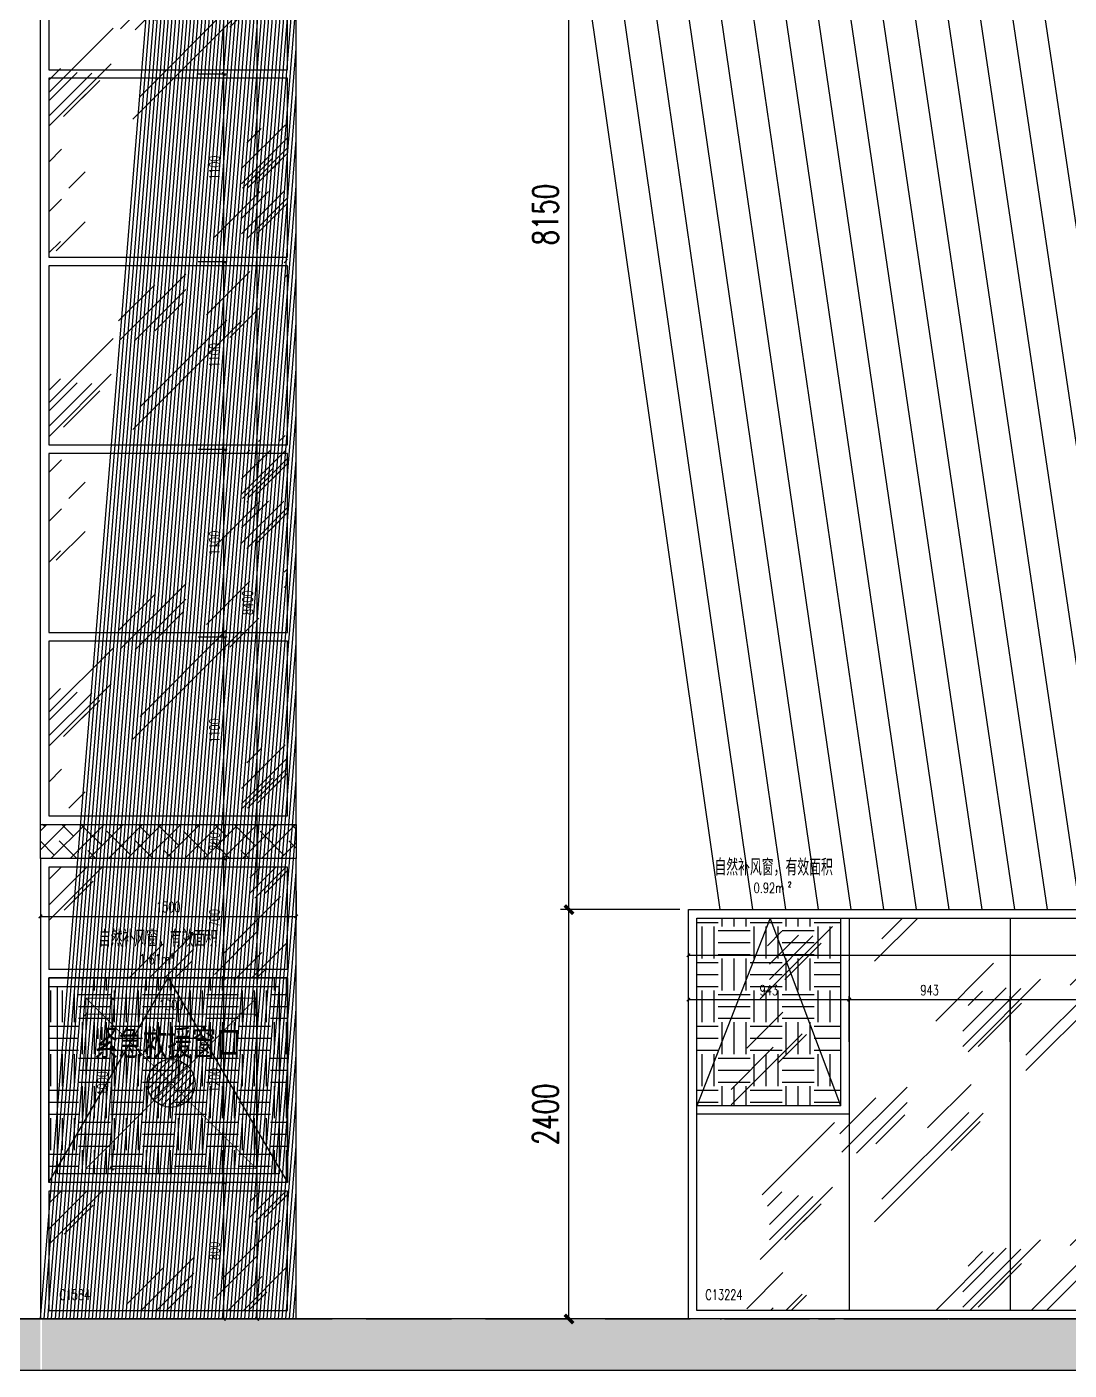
# Model space of a CAD drawing. Extents: x -4210259 to 293730, y -7499 to 868879.
# Drawn here: x -105678 to -99567, y 516937 to 524813 of the extents above; entities that cross this region are included whole.
import ezdxf

# ---------------------------------------------------------------- set-up
doc = ezdxf.new("R2010")
doc.units = 0
doc.header["$LTSCALE"] = 1000
doc.header["$MEASUREMENT"] = 0
for name, pattern in [('__DASH', [0.35, 0.25, -0.1]), ('DASH', [0.35, 0.25, -0.1]), ('DOTE', [2.4200000000000004, 2, -0.2, 0.02, -0.2])]:
    doc.linetypes.add(name, pattern=pattern)
doc.layers.get('Defpoints').update_dxf_attribs({"color": 210})
for name, color, linetype in [('A-AXIS-DOTE', 14, 'DOTE'), ('A-AXIS-DP', 126, 'Continuous'), ('A-HATCH-2', 251, 'Continuous'), ('A-LIN-V', 9, 'Continuous'), ('A-WINDOW', 140, 'Continuous'), ('A-彩色打印层', 22, 'Continuous'), ('A-门窗表显示尺寸', 160, 'Continuous'), ('AS-WALL', 40, 'Continuous'), ('AXIS', 3, 'Continuous'), ('PUB_DIM', 3, 'Continuous'), ('SPACE', 7, 'Continuous'), ('SPACE_HATCH', 8, 'Continuous')]:
    doc.layers.add(name, color=color, linetype=linetype)
doc.layers.add('A-WALL-HATCH', color=8, linetype='Continuous', lineweight=13)
doc.styles.add('_TCH_DIM_T3', font='SIMPLEX', dxfattribs={"width": 0.7058823529411765, "bigfont": 'GBCBIG'})
doc.styles.add('_TCH_SPACE', font='SIMPLEX', dxfattribs={"height": 5, "bigfont": 'GBCBIG'})
doc.styles.add('A-DIM_T3', font='SIMPLEX', dxfattribs={"width": 0.7058823529411765, "bigfont": 'GBCBIG'})
doc.styles.add('A-STANDARD', font='SIMPLEX', dxfattribs={"bigfont": 'GBCBIG'})
doc.styles.add('STYLE1', font='')
doc.styles.get('STYLE1').set_extended_font_data('SimSun')
doc.dimstyles.new('_TCH_ARCH&&20', dxfattribs={"dimtxt": 59.5, "dimasz": 20, "dimexe": 20, "dimexo": 20, "dimgap": 25.25, "dimtad": 1, "dimdec": 0, "dimzin": 0, "dimdsep": 46, "dimtxsty": '_TCH_DIM_T3', "dimblk": 'ARCHTICK', "dimcen": 0.09, "dimclrt": 7, "dimazin": 2, "dimtfac": 1, "dimtdec": 0, "dimtix": 1, "dimtmove": 2, "dimatfit": 3, "dimfxl": 0, "dimtolj": 1, "dimtzin": 0, "dimarcsym": 0})
doc.dimstyles.new('_TCH_ARCH&&50', dxfattribs={"dimtxt": 148.75, "dimasz": 50, "dimexe": 50, "dimexo": 50, "dimgap": 63.12500000000001, "dimtad": 1, "dimdec": 0, "dimzin": 0, "dimdsep": 46, "dimtxsty": '_TCH_DIM_T3', "dimblk": 'ARCHTICK', "dimcen": 0.09, "dimclrt": 7, "dimazin": 2, "dimtfac": 1, "dimtdec": 0, "dimtix": 1, "dimtmove": 2, "dimatfit": 3, "dimfxl": 0, "dimtolj": 1, "dimtzin": 0, "dimarcsym": 0})
doc.dimstyles.new('A-DIM&&20', dxfattribs={"dimtxt": 59.5, "dimasz": 20, "dimexe": 20, "dimexo": 20, "dimgap": 25.25, "dimtad": 1, "dimdec": 0, "dimzin": 0, "dimdsep": 46, "dimtxsty": 'A-DIM_T3', "dimblk": 'ARCHTICK', "dimcen": 0.09, "dimclrt": 7, "dimazin": 2, "dimtfac": 1, "dimtdec": 0, "dimtix": 1, "dimtmove": 2, "dimatfit": 3, "dimfxl": 0, "dimtolj": 1, "dimtzin": 0, "dimarcsym": 0})
pattern_1 = [(0, (0, 0), (187.5, 187.5), [187.5, -187.5]), (0, (0, 70.3125), (187.5, 187.5), [187.5, -187.5]), (0, (0, 140.625), (187.5, 187.5), [187.5, -187.5]), (90, (23.4375, 164.0625), (-187.5, 187.5), [187.5, -187.5]), (90, (93.75, 164.0625), (-187.5, 187.5), [187.5, -187.5]), (90, (164.0625, 164.0625), (-187.5, 187.5), [187.5, -187.5])]

# ---------------------------------------------------------------- blocks, each defined once
blk = doc.blocks.new('_ArchTick')
at = {"color": 0, "linetype": 'ByBlock', "const_width": 0.4}
blk.add_lwpolyline([(-0.5, -0.5), (0.5, 0.5)], dxfattribs=at)
blk = doc.blocks.new('*D1228')
at = {"layer": 'A-门窗表显示尺寸', "color": 0, "lineweight": -2}
for p, q in [((-1802664.319735164, 520137.4520265377), (-1802494.319735164, 520137.4520265377)), ((-1802514.319735164, 519937.4520265377), (-1802514.319735164, 520137.4520265377)), ((-1802664.319735164, 519937.4520265377), (-1802494.319735164, 519937.4520265377))]:
    blk.add_line(p, q, dxfattribs=at)
at = {"layer": 'Defpoints', "color": 0}
for p in [(-1802684.319735164, 520137.4520265377), (-1802514.319735164, 520137.4520265377), (-1802684.319735164, 519937.4520265377)]:
    blk.add_point(p, dxfattribs=at)
at = {"layer": 'A-门窗表显示尺寸', "color": 0, "lineweight": -2, "xscale": 20, "yscale": 20, "zscale": 20}
for p, rotation in [((-1802514.319735164, 520137.4520265377), 90), ((-1802514.319735164, 519937.4520265377), 270)]:
    blk.add_blockref('_ArchTick', p, dxfattribs=dict(at, rotation=rotation))
at = {"layer": 'A-门窗表显示尺寸', "color": 7, "insert": (-1802569.319735163, 520037.4520265381), "char_height": 59.5, "attachment_point": 5, "rotation": 90, "style": '_TCH_DIM_T3'}
blk.add_mtext('\\A1;200', dxfattribs=at)
blk = doc.blocks.new('*D1229')
at = {"layer": 'A-门窗表显示尺寸', "color": 0, "lineweight": -2}
for p, q in [((-1802664.319735164, 521237.4520265376), (-1802494.319735164, 521237.4520265376)), ((-1802514.319735164, 520137.4520265377), (-1802514.319735164, 521237.4520265376)), ((-1802664.319735164, 520137.4520265377), (-1802494.319735164, 520137.4520265377))]:
    blk.add_line(p, q, dxfattribs=at)
at = {"layer": 'Defpoints', "color": 0}
for p in [(-1802684.319735164, 521237.4520265376), (-1802514.319735164, 521237.4520265376), (-1802684.319735164, 520137.4520265377)]:
    blk.add_point(p, dxfattribs=at)
at = {"layer": 'A-门窗表显示尺寸', "color": 0, "lineweight": -2, "xscale": 20, "yscale": 20, "zscale": 20}
for p, rotation in [((-1802514.319735164, 521237.4520265376), 90), ((-1802514.319735164, 520137.4520265377), 270)]:
    blk.add_blockref('_ArchTick', p, dxfattribs=dict(at, rotation=rotation))
at = {"layer": 'A-门窗表显示尺寸', "color": 7, "insert": (-1802569.319735163, 520687.4520265381), "char_height": 59.5, "attachment_point": 5, "rotation": 90, "style": '_TCH_DIM_T3'}
blk.add_mtext('\\A1;1100', dxfattribs=at)
blk = doc.blocks.new('*D1230')
at = {"layer": 'A-门窗表显示尺寸', "color": 0, "lineweight": -2}
for p, q in [((-1802664.319735164, 522337.4520265376), (-1802494.319735164, 522337.4520265376)), ((-1802514.319735164, 521237.4520265376), (-1802514.319735164, 522337.4520265376)), ((-1802664.319735164, 521237.4520265376), (-1802494.319735164, 521237.4520265376))]:
    blk.add_line(p, q, dxfattribs=at)
at = {"layer": 'Defpoints', "color": 0}
for p in [(-1802684.319735164, 522337.4520265376), (-1802514.319735164, 522337.4520265376), (-1802684.319735164, 521237.4520265376)]:
    blk.add_point(p, dxfattribs=at)
at = {"layer": 'A-门窗表显示尺寸', "color": 0, "lineweight": -2, "xscale": 20, "yscale": 20, "zscale": 20}
for p, rotation in [((-1802514.319735164, 522337.4520265376), 90), ((-1802514.319735164, 521237.4520265376), 270)]:
    blk.add_blockref('_ArchTick', p, dxfattribs=dict(at, rotation=rotation))
at = {"layer": 'A-门窗表显示尺寸', "color": 7, "insert": (-1802569.319735163, 521787.452026538), "char_height": 59.5, "attachment_point": 5, "rotation": 90, "style": '_TCH_DIM_T3'}
blk.add_mtext('\\A1;1100', dxfattribs=at)
blk = doc.blocks.new('*D1231')
at = {"layer": 'A-门窗表显示尺寸', "color": 0, "lineweight": -2}
for p, q in [((-1802664.319735164, 523437.4520265376), (-1802494.319735164, 523437.4520265376)), ((-1802514.319735164, 522337.4520265376), (-1802514.319735164, 523437.4520265376)), ((-1802664.319735164, 522337.4520265376), (-1802494.319735164, 522337.4520265376))]:
    blk.add_line(p, q, dxfattribs=at)
at = {"layer": 'Defpoints', "color": 0}
for p in [(-1802684.319735164, 523437.4520265376), (-1802514.319735164, 523437.4520265376), (-1802684.319735164, 522337.4520265376)]:
    blk.add_point(p, dxfattribs=at)
at = {"layer": 'A-门窗表显示尺寸', "color": 0, "lineweight": -2, "xscale": 20, "yscale": 20, "zscale": 20}
for p, rotation in [((-1802514.319735164, 523437.4520265376), 90), ((-1802514.319735164, 522337.4520265376), 270)]:
    blk.add_blockref('_ArchTick', p, dxfattribs=dict(at, rotation=rotation))
at = {"layer": 'A-门窗表显示尺寸', "color": 7, "insert": (-1802569.319735163, 522887.452026538), "char_height": 59.5, "attachment_point": 5, "rotation": 90, "style": '_TCH_DIM_T3'}
blk.add_mtext('\\A1;1100', dxfattribs=at)
blk = doc.blocks.new('*D1232')
at = {"layer": 'A-门窗表显示尺寸', "color": 0, "lineweight": -2}
for p, q in [((-1802664.319735164, 524537.4520265376), (-1802494.319735164, 524537.4520265376)), ((-1802514.319735164, 523437.4520265376), (-1802514.319735164, 524537.4520265376)), ((-1802664.319735164, 523437.4520265376), (-1802494.319735164, 523437.4520265376))]:
    blk.add_line(p, q, dxfattribs=at)
at = {"layer": 'Defpoints', "color": 0}
for p in [(-1802684.319735164, 524537.4520265376), (-1802514.319735164, 524537.4520265376), (-1802684.319735164, 523437.4520265376)]:
    blk.add_point(p, dxfattribs=at)
at = {"layer": 'A-门窗表显示尺寸', "color": 0, "lineweight": -2, "xscale": 20, "yscale": 20, "zscale": 20}
for p, rotation in [((-1802514.319735164, 524537.4520265376), 90), ((-1802514.319735164, 523437.4520265376), 270)]:
    blk.add_blockref('_ArchTick', p, dxfattribs=dict(at, rotation=rotation))
at = {"layer": 'A-门窗表显示尺寸', "color": 7, "insert": (-1802569.319735163, 523987.452026538), "char_height": 59.5, "attachment_point": 5, "rotation": 90, "style": '_TCH_DIM_T3'}
blk.add_mtext('\\A1;1100', dxfattribs=at)
blk = doc.blocks.new('*D1233')
at = {"layer": 'A-门窗表显示尺寸', "color": 0, "lineweight": -2}
for p, q in [((-1802664.319735164, 525637.4520265376), (-1802494.319735164, 525637.4520265376)), ((-1802514.319735164, 524537.4520265376), (-1802514.319735164, 525637.4520265376)), ((-1802664.319735164, 524537.4520265376), (-1802494.319735164, 524537.4520265376))]:
    blk.add_line(p, q, dxfattribs=at)
at = {"layer": 'Defpoints', "color": 0}
for p in [(-1802684.319735164, 525637.4520265376), (-1802514.319735164, 525637.4520265376), (-1802684.319735164, 524537.4520265376)]:
    blk.add_point(p, dxfattribs=at)
at = {"layer": 'A-门窗表显示尺寸', "color": 0, "lineweight": -2, "xscale": 20, "yscale": 20, "zscale": 20}
for p, rotation in [((-1802514.319735164, 525637.4520265376), 90), ((-1802514.319735164, 524537.4520265376), 270)]:
    blk.add_blockref('_ArchTick', p, dxfattribs=dict(at, rotation=rotation))
at = {"layer": 'A-门窗表显示尺寸', "color": 7, "insert": (-1802569.319735163, 525087.452026538), "char_height": 59.5, "attachment_point": 5, "rotation": 90, "style": '_TCH_DIM_T3'}
blk.add_mtext('\\A1;1100', dxfattribs=at)
blk = doc.blocks.new('*D1234')
at = {"layer": 'A-门窗表显示尺寸', "color": 0, "lineweight": -2}
for p, q in [((-1802644.319735164, 525637.4520265376), (-1802300.000000076, 525637.4520265376)), ((-1802320.000000076, 517237.4520265394), (-1802320.000000076, 525637.4520265376)), ((-1802644.319735164, 517237.4520265394), (-1802300.000000076, 517237.4520265394))]:
    blk.add_line(p, q, dxfattribs=at)
at = {"layer": 'Defpoints', "color": 0}
for p in [(-1802664.319735164, 525637.4520265376), (-1802320.000000076, 525637.4520265376), (-1802664.319735164, 517237.4520265394)]:
    blk.add_point(p, dxfattribs=at)
at = {"layer": 'A-门窗表显示尺寸', "color": 0, "lineweight": -2, "xscale": 20, "yscale": 20, "zscale": 20}
for p, rotation in [((-1802320.000000076, 525637.4520265376), 90), ((-1802320.000000076, 517237.4520265394), 270)]:
    blk.add_blockref('_ArchTick', p, dxfattribs=dict(at, rotation=rotation))
at = {"layer": 'A-门窗表显示尺寸', "color": 7, "insert": (-1802375.000000076, 521437.4520265389), "char_height": 59.5, "attachment_point": 5, "rotation": 90, "style": '_TCH_DIM_T3'}
blk.add_mtext('\\A1;8400', dxfattribs=at)
blk = doc.blocks.new('*D1451')
at = {"layer": 'Defpoints', "color": 0}
for p in [(-1653990, 542178.2995793271), (-1652990, 542178.2995793271), (-1652990, 542105)]:
    blk.add_point(p, dxfattribs=at)
at = {"layer": 'PUB_DIM', "color": 0, "lineweight": -2}
for p, q in [((-1653990, 542158.2995793271), (-1653990, 542085)), ((-1653990, 542105), (-1652990, 542105)), ((-1652990, 542158.2995793271), (-1652990, 542085))]:
    blk.add_line(p, q, dxfattribs=at)
at = {"layer": 'PUB_DIM', "color": 0, "lineweight": -2, "xscale": 20, "yscale": 20, "zscale": 20, "rotation": 180}
blk.add_blockref('_ArchTick', (-1653990, 542105), dxfattribs=at)
at = {"layer": 'PUB_DIM', "color": 0, "lineweight": -2, "xscale": 20, "yscale": 20, "zscale": 20}
blk.add_blockref('_ArchTick', (-1652990, 542105), dxfattribs=at)
at = {"layer": 'PUB_DIM', "color": 7, "insert": (-1653490, 542160), "char_height": 59.5, "attachment_point": 5, "style": '_TCH_DIM_T3'}
blk.add_mtext('\\A1;1000', dxfattribs=at)
blk = doc.blocks.new('*D1452')
at = {"layer": 'Defpoints', "color": 0}
for p in [(-1653888.7840406, 542199.6257803998), (-1653837.373280651, 542199.6257803998), (-1653888.7840406, 541199.6257804)]:
    blk.add_point(p, dxfattribs=at)
at = {"layer": 'PUB_DIM', "color": 0, "lineweight": -2}
for p, q in [((-1653868.7840406, 542199.6257803998), (-1653817.373280651, 542199.6257803998)), ((-1653837.373280651, 541199.6257804), (-1653837.373280651, 542199.6257803998)), ((-1653868.7840406, 541199.6257804), (-1653817.373280651, 541199.6257804))]:
    blk.add_line(p, q, dxfattribs=at)
at = {"layer": 'PUB_DIM', "color": 0, "lineweight": -2, "xscale": 20, "yscale": 20, "zscale": 20}
for p, rotation in [((-1653837.373280651, 542199.6257803998), 90), ((-1653837.373280651, 541199.6257804), 270)]:
    blk.add_blockref('_ArchTick', p, dxfattribs=dict(at, rotation=rotation))
at = {"layer": 'PUB_DIM', "color": 7, "insert": (-1653892.37328065, 541699.6257804002), "char_height": 59.5, "attachment_point": 5, "rotation": 90, "style": '_TCH_DIM_T3'}
blk.add_mtext('\\A1;1000', dxfattribs=at)
blk = doc.blocks.new('*D1310')
at = {"layer": 'A-门窗表显示尺寸', "color": 0, "lineweight": -2}
for p, q in [((-1821550.399671284, 519937.4520265376), (-1821394.319734998, 519937.4520265376)), ((-1821414.319734998, 519237.4520265125), (-1821414.319734998, 519937.4520265376)), ((-1821550.399671284, 519237.4520265125), (-1821394.319734998, 519237.4520265125))]:
    blk.add_line(p, q, dxfattribs=at)
at = {"layer": 'Defpoints', "color": 0}
for p in [(-1821570.399671284, 519937.4520265376), (-1821414.319734998, 519937.4520265376), (-1821570.399671284, 519237.4520265125)]:
    blk.add_point(p, dxfattribs=at)
at = {"layer": 'A-门窗表显示尺寸', "color": 0, "lineweight": -2, "xscale": 20, "yscale": 20, "zscale": 20}
for p, rotation in [((-1821414.319734998, 519937.4520265376), 90), ((-1821414.319734998, 519237.4520265125), 270)]:
    blk.add_blockref('_ArchTick', p, dxfattribs=dict(at, rotation=rotation))
at = {"layer": 'A-门窗表显示尺寸', "color": 7, "insert": (-1821469.319734997, 519587.4520265255), "char_height": 59.5, "attachment_point": 5, "rotation": 90, "style": 'A-DIM_T3'}
blk.add_mtext('\\A1;700', dxfattribs=at)
blk = doc.blocks.new('*D1311')
at = {"layer": 'A-门窗表显示尺寸', "color": 0, "lineweight": -2}
for p, q in [((-1821550.399671284, 519237.4520265125), (-1821394.319734998, 519237.4520265125)), ((-1821414.319734998, 518037.4520265125), (-1821414.319734998, 519237.4520265125)), ((-1821550.399671284, 518037.4520265125), (-1821394.319734998, 518037.4520265125))]:
    blk.add_line(p, q, dxfattribs=at)
at = {"layer": 'Defpoints', "color": 0}
for p in [(-1821570.399671284, 519237.4520265125), (-1821414.319734998, 519237.4520265125), (-1821570.399671284, 518037.4520265125)]:
    blk.add_point(p, dxfattribs=at)
at = {"layer": 'A-门窗表显示尺寸', "color": 0, "lineweight": -2, "xscale": 20, "yscale": 20, "zscale": 20}
for p, rotation in [((-1821414.319734998, 519237.4520265125), 90), ((-1821414.319734998, 518037.4520265125), 270)]:
    blk.add_blockref('_ArchTick', p, dxfattribs=dict(at, rotation=rotation))
at = {"layer": 'A-门窗表显示尺寸', "color": 7, "insert": (-1821469.319734997, 518637.4520265129), "char_height": 59.5, "attachment_point": 5, "rotation": 90, "style": 'A-DIM_T3'}
blk.add_mtext('\\A1;1200', dxfattribs=at)
blk = doc.blocks.new('*D1312')
at = {"layer": 'A-门窗表显示尺寸', "color": 0, "lineweight": -2}
for p, q in [((-1821550.399671284, 518037.4520265125), (-1821394.319734998, 518037.4520265125)), ((-1821414.319734998, 517237.4520265394), (-1821414.319734998, 518037.4520265125)), ((-1821550.399671284, 517237.4520265394), (-1821394.319734998, 517237.4520265394))]:
    blk.add_line(p, q, dxfattribs=at)
at = {"layer": 'Defpoints', "color": 0}
for p in [(-1821570.399671284, 518037.4520265125), (-1821414.319734998, 518037.4520265125), (-1821570.399671284, 517237.4520265394)]:
    blk.add_point(p, dxfattribs=at)
at = {"layer": 'A-门窗表显示尺寸', "color": 0, "lineweight": -2, "xscale": 20, "yscale": 20, "zscale": 20}
for p, rotation in [((-1821414.319734998, 518037.4520265125), 90), ((-1821414.319734998, 517237.4520265394), 270)]:
    blk.add_blockref('_ArchTick', p, dxfattribs=dict(at, rotation=rotation))
at = {"layer": 'A-门窗表显示尺寸', "color": 7, "insert": (-1821469.319734997, 517637.4520265263), "char_height": 59.5, "attachment_point": 5, "rotation": 90, "style": 'A-DIM_T3'}
blk.add_mtext('\\A1;800', dxfattribs=at)
blk = doc.blocks.new('*D1313')
at = {"layer": 'A-门窗表显示尺寸', "color": 0, "lineweight": -2}
for p, q in [((-1822490.399681424, 519747.4520265373), (-1822490.399681424, 519577.9616212295)), ((-1820990.399681253, 519747.4520265373), (-1820990.399681253, 519577.9616212295)), ((-1822490.399681424, 519597.9616212295), (-1820990.399681253, 519597.9616212295))]:
    blk.add_line(p, q, dxfattribs=at)
at = {"layer": 'Defpoints', "color": 0}
for p in [(-1822490.399681424, 519767.4520265373), (-1820990.399681253, 519767.4520265373), (-1820990.399681253, 519597.9616212295)]:
    blk.add_point(p, dxfattribs=at)
at = {"layer": 'A-门窗表显示尺寸', "color": 0, "lineweight": -2, "xscale": 20, "yscale": 20, "zscale": 20, "rotation": 180}
blk.add_blockref('_ArchTick', (-1822490.399681424, 519597.9616212295), dxfattribs=at)
at = {"layer": 'A-门窗表显示尺寸', "color": 0, "lineweight": -2, "xscale": 20, "yscale": 20, "zscale": 20}
blk.add_blockref('_ArchTick', (-1820990.399681253, 519597.9616212295), dxfattribs=at)
at = {"layer": 'A-门窗表显示尺寸', "color": 7, "insert": (-1821740.399681339, 519652.9616212295), "char_height": 59.5, "attachment_point": 5, "style": 'A-DIM_T3'}
blk.add_mtext('\\A1;1500', dxfattribs=at)
blk = doc.blocks.new('*D1253')
at = {"layer": 'A-门窗表显示尺寸', "color": 0, "lineweight": -2}
for p, q in [((88599.33238329354, 519122.5479735102), (88599.33238329354, 519390.0000000253)), ((88599.33238329354, 519370.0000000253), (101799.3323832985, 519370.0000000253)), ((101799.3323832985, 519122.5479735102), (101799.3323832985, 519390.0000000253))]:
    blk.add_line(p, q, dxfattribs=at)
at = {"layer": 'Defpoints', "color": 0}
for p in [(101799.3323832985, 519370.0000000253), (88599.33238329354, 519102.5479735102), (101799.3323832985, 519102.5479735102)]:
    blk.add_point(p, dxfattribs=at)
at = {"layer": 'A-门窗表显示尺寸', "color": 0, "lineweight": -2, "xscale": 20, "yscale": 20, "zscale": 20, "rotation": 180}
blk.add_blockref('_ArchTick', (88599.33238329354, 519370.0000000253), dxfattribs=at)
at = {"layer": 'A-门窗表显示尺寸', "color": 0, "lineweight": -2, "xscale": 20, "yscale": 20, "zscale": 20}
blk.add_blockref('_ArchTick', (101799.3323832985, 519370.0000000253), dxfattribs=at)
at = {"layer": 'A-门窗表显示尺寸', "color": 7, "insert": (95199.33238329605, 519425.0000000253), "char_height": 59.5, "attachment_point": 5, "style": 'A-DIM_T3'}
blk.add_mtext('\\A1;13200', dxfattribs=at)
blk = doc.blocks.new('*D1266')
at = {"layer": 'A-门窗表显示尺寸', "color": 0, "lineweight": -2}
for p, q in [((90485.04666900843, 518862.5479734597), (90485.04666900843, 519129.9999999747)), ((90485.04666900843, 519109.9999999747), (91427.90381186594, 519109.9999999747)), ((91427.90381186594, 518862.5479734597), (91427.90381186594, 519129.9999999747))]:
    blk.add_line(p, q, dxfattribs=at)
at = {"layer": 'Defpoints', "color": 0}
for p in [(91427.90381186594, 519109.9999999747), (90485.04666900843, 518842.5479734597), (91427.90381186594, 518842.5479734597)]:
    blk.add_point(p, dxfattribs=at)
at = {"layer": 'A-门窗表显示尺寸', "color": 0, "lineweight": -2, "xscale": 20, "yscale": 20, "zscale": 20, "rotation": 180}
blk.add_blockref('_ArchTick', (90485.04666900843, 519109.9999999747), dxfattribs=at)
at = {"layer": 'A-门窗表显示尺寸', "color": 0, "lineweight": -2, "xscale": 20, "yscale": 20, "zscale": 20}
blk.add_blockref('_ArchTick', (91427.90381186594, 519109.9999999747), dxfattribs=at)
at = {"layer": 'A-门窗表显示尺寸', "color": 7, "insert": (90956.47524043718, 519164.9999999747), "char_height": 59.5, "attachment_point": 5, "style": 'A-DIM_T3'}
blk.add_mtext('\\A1;943', dxfattribs=at)
blk = doc.blocks.new('*D1267')
at = {"layer": 'A-门窗表显示尺寸', "color": 0, "lineweight": -2}
for p, q in [((89542.18952615092, 518862.5479734597), (89542.18952615092, 519129.9999999747)), ((89542.18952615092, 519109.9999999747), (90485.04666900843, 519109.9999999747)), ((90485.04666900843, 518862.5479734597), (90485.04666900843, 519129.9999999747))]:
    blk.add_line(p, q, dxfattribs=at)
at = {"layer": 'Defpoints', "color": 0}
for p in [(90485.04666900843, 519109.9999999747), (89542.18952615092, 518842.5479734597), (90485.04666900843, 518842.5479734597)]:
    blk.add_point(p, dxfattribs=at)
at = {"layer": 'A-门窗表显示尺寸', "color": 0, "lineweight": -2, "xscale": 20, "yscale": 20, "zscale": 20, "rotation": 180}
blk.add_blockref('_ArchTick', (89542.18952615092, 519109.9999999747), dxfattribs=at)
at = {"layer": 'A-门窗表显示尺寸', "color": 0, "lineweight": -2, "xscale": 20, "yscale": 20, "zscale": 20}
blk.add_blockref('_ArchTick', (90485.04666900843, 519109.9999999747), dxfattribs=at)
at = {"layer": 'A-门窗表显示尺寸', "color": 7, "insert": (90013.61809757967, 519164.9999999747), "char_height": 59.5, "attachment_point": 5, "style": 'A-DIM_T3'}
blk.add_mtext('\\A1;943', dxfattribs=at)
blk = doc.blocks.new('*D1268')
at = {"layer": 'A-门窗表显示尺寸', "color": 0, "lineweight": -2}
for p, q in [((88599.33238329353, 518862.5479734597), (88599.33238329353, 519129.9999999747)), ((88599.33238329353, 519109.9999999747), (89542.18952615092, 519109.9999999747)), ((89542.18952615092, 518862.5479734597), (89542.18952615092, 519129.9999999747))]:
    blk.add_line(p, q, dxfattribs=at)
at = {"layer": 'Defpoints', "color": 0}
for p in [(89542.18952615092, 519109.9999999747), (88599.33238329353, 518842.5479734597), (89542.18952615092, 518842.5479734597)]:
    blk.add_point(p, dxfattribs=at)
at = {"layer": 'A-门窗表显示尺寸', "color": 0, "lineweight": -2, "xscale": 20, "yscale": 20, "zscale": 20, "rotation": 180}
blk.add_blockref('_ArchTick', (88599.33238329353, 519109.9999999747), dxfattribs=at)
at = {"layer": 'A-门窗表显示尺寸', "color": 0, "lineweight": -2, "xscale": 20, "yscale": 20, "zscale": 20}
blk.add_blockref('_ArchTick', (89542.18952615092, 519109.9999999747), dxfattribs=at)
at = {"layer": 'A-门窗表显示尺寸', "color": 7, "insert": (89070.76095472222, 519164.9999999747), "char_height": 59.5, "attachment_point": 5, "style": 'A-DIM_T3'}
blk.add_mtext('\\A1;943', dxfattribs=at)
blk = doc.blocks.new('*D155')
at = {"layer": 'A-AXIS-DP', "color": 0, "lineweight": -2}
for p, q in [((-101849.3323833137, 519637.4520265404), (-102550.0000000188, 519637.4520265404)), ((-102500.0000000188, 517237.4520265404), (-102500.0000000188, 519637.4520265404)), ((-101849.3323833137, 517237.4520265404), (-102550.0000000188, 517237.4520265404))]:
    blk.add_line(p, q, dxfattribs=at)
at = {"layer": 'Defpoints', "color": 0}
for p in [(-102500.0000000188, 519637.4520265404), (-101799.3323833137, 519637.4520265404), (-101799.3323833137, 517237.4520265404)]:
    blk.add_point(p, dxfattribs=at)
at = {"layer": 'A-AXIS-DP', "color": 0, "lineweight": -2, "xscale": 50, "yscale": 50, "zscale": 50}
for p, rotation in [((-102500.0000000188, 519637.4520265404), 90), ((-102500.0000000188, 517237.4520265404), 270)]:
    blk.add_blockref('_ArchTick', p, dxfattribs=dict(at, rotation=rotation))
at = {"layer": 'A-AXIS-DP', "color": 7, "insert": (-102637.5000000187, 518437.4520265403), "char_height": 148.75, "attachment_point": 5, "rotation": 90, "style": '_TCH_DIM_T3'}
blk.add_mtext('\\A1;2400', dxfattribs=at)
blk = doc.blocks.new('*D156')
at = {"layer": 'A-AXIS-DP', "color": 0, "lineweight": -2}
for p, q in [((-101849.3323833137, 527787.4520265489), (-102550.0000000188, 527787.4520265489)), ((-102500.0000000188, 519637.4520265404), (-102500.0000000188, 527787.4520265489)), ((-101849.3323833137, 519637.4520265404), (-102550.0000000188, 519637.4520265404))]:
    blk.add_line(p, q, dxfattribs=at)
at = {"layer": 'Defpoints', "color": 0}
for p in [(-102500.0000000188, 527787.4520265489), (-101799.3323833137, 527787.4520265489), (-101799.3323833137, 519637.4520265404)]:
    blk.add_point(p, dxfattribs=at)
at = {"layer": 'A-AXIS-DP', "color": 0, "lineweight": -2, "xscale": 50, "yscale": 50, "zscale": 50}
for p, rotation in [((-102500.0000000188, 527787.4520265489), 90), ((-102500.0000000188, 519637.4520265404), 270)]:
    blk.add_blockref('_ArchTick', p, dxfattribs=dict(at, rotation=rotation))
at = {"layer": 'A-AXIS-DP', "color": 7, "insert": (-102637.5000000187, 523712.4520265445), "char_height": 148.75, "attachment_point": 5, "rotation": 90, "style": '_TCH_DIM_T3'}
blk.add_mtext('\\A1;8150', dxfattribs=at)
blk = doc.blocks.new('C1454')
at = {"layer": 'A-HATCH-2'}
h = blk.add_hatch(dxfattribs=at)
h.set_pattern_fill('ANSI38', color=256, scale=50)
h.set_pattern_definition([(45, (0, 0), (-56.12660075668221, 56.12660075668221), []), (135, (0, 0), (-168.3798022700466, 56.12660075668222), [198.4375, -119.0625])])
h.paths.add_polyline_path([(-1803590.3996815, 520137.4520265375), (-1802090.399681419, 520137.4520265375), (-1802090.399681419, 519937.4520265375), (-1803590.3996815, 519937.4520265375)])
at = {"layer": 'A-WALL-HATCH'}
h = blk.add_hatch(dxfattribs=at)
h.set_pattern_fill('玻璃2', color=256, scale=100)
h.set_pattern_definition([(45, (2950370.000000008, 40.00000002526212), (0, 1527.350647362943), [600, -360, 600, -360, 240, -523.28157]), (45, (2950340.000000008, 70.00000002526212), (0, 1527.350647362943), [480, -600, 360, -360, 420, -463.28157]), (45, (2950340.000000008, 160.0000000252621), (0, 1527.350647362943), [360, -720, 240, -360, 540, -463.28157]), (45, (2950430.000000008, 70.00000002526212), (0, 1527.350647362943), [360, -720, 300, -1303.2815]), (45, (2950520.000000008, 160.0000000252621), (0, 1527.350647362943), [180, -900, 120, -1483.2815]), (45, (2950370.000000008, 310.0000000252621), (0, 1527.350647362943), [120, -900, 120, -480, 300, -763.28157]), (45, (2950910.000000008, 220.0000000252621), (0, 1527.350647362943), [600, -900, 720, -475.28157]), (45, (2950910.000000008, 130.0000000252621), (0, 1527.350647362943), [840, -600, 900, -355.28157]), (45, (2951060.000000008, 250.0000000252621), (0, -1697.056274847714), [600, -840, 480, -763.28157]), (45, (2950970.000000008, 430.0000000252621), (0, 1527.350647362943), [300, -1200, 360, -823.28157]), (45, (2951150.000000008, 340.0000000252621), (0, 1527.350647362943), [240, -1200, 240, -1003.2815])])
h.paths.add_polyline_path([(-1803540.399681425, 523867.4520265374), (-1802140.399681419, 523867.4520265374), (-1802140.399681419, 525567.4520265374), (-1803540.399681425, 525567.4520265374)])
h = blk.add_hatch(dxfattribs=at)
h.set_pattern_fill('玻璃2', color=256, scale=100)
h.set_pattern_definition([(45, (2950370.000000008, -1779.999999974738), (0, 1527.350647362943), [600, -360, 600, -360, 240, -523.28157]), (45, (2950340.000000008, -1749.999999974738), (0, 1527.350647362943), [480, -600, 360, -360, 420, -463.28157]), (45, (2950340.000000008, -1659.999999974738), (0, 1527.350647362943), [360, -720, 240, -360, 540, -463.28157]), (45, (2950430.000000008, -1749.999999974738), (0, 1527.350647362943), [360, -720, 300, -1303.2815]), (45, (2950520.000000008, -1659.999999974738), (0, 1527.350647362943), [180, -900, 120, -1483.2815]), (45, (2950370.000000008, -1509.999999974738), (0, 1527.350647362943), [120, -900, 120, -480, 300, -763.28157]), (45, (2950910.000000008, -1599.999999974738), (0, 1527.350647362943), [600, -900, 720, -475.28157]), (45, (2950910.000000008, -1689.999999974738), (0, 1527.350647362943), [840, -600, 900, -355.28157]), (45, (2951060.000000008, -1569.999999974738), (0, -1697.056274847714), [600, -840, 480, -763.28157]), (45, (2950970.000000008, -1389.999999974738), (0, 1527.350647362943), [300, -1200, 360, -823.28157]), (45, (2951150.000000008, -1479.999999974738), (0, 1527.350647362943), [240, -1200, 240, -1003.2815])])
h.paths.add_polyline_path([(-1802140.399681419, 522332.4520265374), (-1803540.399681425, 522332.4520265374), (-1803540.399681425, 522047.4520265374), (-1802140.399681419, 522047.4520265374)])
h.paths.add_polyline_path([(-1803540.399681425, 522382.4520265374), (-1802140.399681419, 522382.4520265374), (-1802140.399681419, 523847.4520265374), (-1803540.399681425, 523847.4520265374)])
h = blk.add_hatch(dxfattribs=at)
h.set_pattern_fill('玻璃2', color=256, scale=100)
h.set_pattern_definition([(45, (2950370.000000008, -3594.999999974738), (0, 1527.350647362943), [600, -360, 600, -360, 240, -523.28157]), (45, (2950340.000000008, -3564.999999974738), (0, 1527.350647362943), [480, -600, 360, -360, 420, -463.28157]), (45, (2950340.000000008, -3474.999999974738), (0, 1527.350647362943), [360, -720, 240, -360, 540, -463.28157]), (45, (2950430.000000008, -3564.999999974738), (0, 1527.350647362943), [360, -720, 300, -1303.2815]), (45, (2950520.000000008, -3474.999999974738), (0, 1527.350647362943), [180, -900, 120, -1483.2815]), (45, (2950370.000000008, -3324.999999974738), (0, 1527.350647362943), [120, -900, 120, -480, 300, -763.28157]), (45, (2950910.000000008, -3414.999999974738), (0, 1527.350647362943), [600, -900, 720, -475.28157]), (45, (2950910.000000008, -3504.999999974738), (0, 1527.350647362943), [840, -600, 900, -355.28157]), (45, (2951060.000000008, -3384.999999974738), (0, -1697.056274847714), [600, -840, 480, -763.28157]), (45, (2950970.000000008, -3204.999999974738), (0, 1527.350647362943), [300, -1200, 360, -823.28157]), (45, (2951150.000000008, -3294.999999974738), (0, 1527.350647362943), [240, -1200, 240, -1003.2815])])
h.paths.add_polyline_path([(-1803540.399681425, 520232.4520265374), (-1802140.399681419, 520232.4520265374), (-1802140.399681419, 522032.4520265374), (-1803540.399681425, 522032.4520265374)])
at = {"layer": 'A-LIN-V'}
blk.add_line((-1803590.3996815, 520137.4520265375), (-1802190.399681494, 520137.4520265375), dxfattribs=at)
at = {"layer": 'A-WALL-HATCH'}
blk.add_line((-1802314.319735163, 519937.4520265375), (-1802314.319735163, 520137.4520265375), dxfattribs=at)
at = {"layer": 'A-WINDOW'}
for p, q in [((-1803590.399681424, 520117.4520265375), (-1803590.399681424, 525637.4520265374)), ((-1802090.399681419, 520117.4520265375), (-1802090.399681419, 525637.4520265374)), ((-1803590.399681425, 520137.4520265375), (-1802090.399681419, 520137.4520265375))]:
    blk.add_line(p, q, dxfattribs=at)
for points in [[(-1803540.399681014, 524562.4520265374), (-1802140.399681009, 524562.4520265374), (-1802140.399681419, 525587.4520265374), (-1803540.399681425, 525587.4520265374)], [(-1803540.399681014, 523462.4520265374), (-1802140.399681009, 523462.4520265374), (-1802140.399681009, 524512.4520265374), (-1803540.399681014, 524512.4520265374)], [(-1803540.399681014, 522362.4520265374), (-1802140.399681009, 522362.4520265374), (-1802140.399681009, 523412.4520265374), (-1803540.399681014, 523412.4520265374)], [(-1803540.399681015, 522312.4520265374), (-1803540.399681015, 521262.4520265374), (-1802140.399681009, 521262.4520265374), (-1802140.399681009, 522312.4520265374)], [(-1803540.399681425, 520187.4520265374), (-1802140.399681419, 520187.4520265374), (-1802140.399681009, 521212.4520265374), (-1803540.399681015, 521212.4520265374)], [(-1803590.3996815, 520137.4520265375), (-1802090.399681419, 520137.4520265375), (-1802090.399681419, 519937.4520265375), (-1803590.3996815, 519937.4520265375)]]:
    blk.add_lwpolyline(points, close=True, dxfattribs=at)
at = {"layer": 'A-门窗表显示尺寸'}
for p1, p2, distance, picture, middle in [((-1802684.319735163, 524537.4520265374), (-1802684.319735163, 525637.4520265374), -169.99999999883585, '*D1233', (-1802569.319735163, 525087.452026538)), ((-1802664.319735163, 517237.4520265392), (-1802664.319735163, 525637.4520265374), -344.31973508698866, '*D1234', (-1802375.000000076, 521437.4520265389)), ((-1802684.319735163, 523437.4520265374), (-1802684.319735163, 524537.4520265374), -169.99999999883585, '*D1232', (-1802569.319735163, 523987.452026538)), ((-1802684.319735163, 522337.4520265374), (-1802684.319735163, 523437.4520265374), -169.99999999883585, '*D1231', (-1802569.319735163, 522887.452026538)), ((-1802684.319735163, 521237.4520265374), (-1802684.319735163, 522337.4520265374), -169.99999999883585, '*D1230', (-1802569.319735163, 521787.452026538)), ((-1802684.319735163, 520137.4520265375), (-1802684.319735163, 521237.4520265374), -169.99999999883585, '*D1229', (-1802569.319735163, 520687.4520265381)), ((-1802684.319735163, 519937.4520265375), (-1802684.319735163, 520137.4520265375), -169.99999999883585, '*D1228', (-1802569.319735163, 520037.4520265381))]:
    dim = blk.add_aligned_dim(p1=p1, p2=p2, distance=distance, dimstyle='_TCH_ARCH&&20', dxfattribs=at)
    dim.commit()
    dim.dimension.update_dxf_attribs({"geometry": picture, "text_midpoint": middle})
blk = doc.blocks.new('w42432')
at = {"layer": 'A-彩色打印层'}
h = blk.add_hatch(dxfattribs=at)
h.set_pattern_fill('ANSI31', color=1, scale=20)
h.set_pattern_definition([(45, (-3066307.735240138, -1060647.206974213), (-22.45064030267288, 22.45064030267288), [])])
edge = h.paths.add_edge_path()
edge.add_arc((-1653490, 541699.6257803997), 140.6529179719911, 0, 360)
at = {"layer": 'A-彩色打印层', "linetype": 'DASH', "const_width": 5, "elevation": -3.053224919695628e-09}
blk.add_lwpolyline([(-1653990, 542199.6257803995), (-1652990, 542199.6257803995), (-1652990, 541199.6257803998), (-1653990, 541199.6257803998)], close=True, dxfattribs=at)
for points in [[(-1653990, 542199.6257803995), (-1652990, 541199.6257803998)], [(-1652990, 542199.6257803995), (-1653990, 541199.6257803998)]]:
    blk.add_lwpolyline(points, dxfattribs=at)
at = {"layer": 'A-彩色打印层', "ltscale": 0.5}
blk.add_circle((-1653490, 541699.6257803997, -3.053224919695628e-09), 140.6529179719911, dxfattribs=at)
at = {"layer": 'AXIS', "linetype": 'Continuous', "style": 'STYLE1', "width": 0.7}
blk.add_text('紧急救援窗口', height=150, dxfattribs=at).set_placement((-1653941.670200904, 541862.582733533, -3.053224919695628e-09))
at = {"layer": 'PUB_DIM'}
for p1, p2, distance, picture, middle in [((-1653990, 542178.2995793271), (-1652990, 542178.2995793271), -73.29957932711113, '*D1451', (-1653490, 542160)), ((-1653888.784040599, 541199.6257803998), (-1653888.784040599, 542199.6257803995), -51.410759947961196, '*D1452', (-1653892.37328065, 541699.6257804002))]:
    dim = blk.add_aligned_dim(p1=p1, p2=p2, distance=distance, dimstyle='_TCH_ARCH&&20', dxfattribs=at)
    dim.commit()
    dim.dimension.update_dxf_attribs({"geometry": picture, "text_midpoint": middle})
blk = doc.blocks.new('er446')
at = {"layer": 'A-WALL-HATCH'}
h = blk.add_hatch(dxfattribs=at)
h.set_pattern_fill('玻璃2', color=256, scale=100, angle=180)
h.set_pattern_definition([(45, (3085130.236071297, -5340), (0, 1527.350647362943), [600, -360, 600, -360, 240, -523.28157]), (45, (3085100.236071297, -5310), (0, 1527.350647362943), [480, -600, 360, -360, 420, -463.28157]), (45, (3085100.236071297, -5220), (0, 1527.350647362943), [360, -720, 240, -360, 540, -463.28157]), (45, (3085190.236071297, -5310), (0, 1527.350647362943), [360, -720, 300, -1303.2815]), (45, (3085280.236071297, -5220), (0, 1527.350647362943), [180, -900, 120, -1483.2815]), (45, (3085130.236071297, -5070), (0, 1527.350647362943), [120, -900, 120, -480, 300, -763.28157]), (45, (3085670.236071297, -5160), (0, 1527.350647362943), [600, -900, 720, -475.28157]), (45, (3085670.236071297, -5250), (0, 1527.350647362943), [840, -600, 900, -355.28157]), (45, (3085820.236071297, -5130), (0, -1697.056274847714), [600, -840, 480, -763.28157]), (45, (3085730.236071297, -4950), (0, 1527.350647362943), [300, -1200, 360, -823.28157]), (45, (3085910.236071297, -5040), (0, 1527.350647362943), [240, -1200, 240, -1003.2815])])
h.paths.add_polyline_path([(-1822440.399681424, 519237.4520265124), (-1821040.399681253, 519237.4520265123), (-1821040.399681253, 519887.4520265123), (-1822440.399681424, 519887.4520265123)])
h = blk.add_hatch(dxfattribs=at)
h.set_pattern_fill('玻璃2', color=256, scale=100, angle=180)
h.set_pattern_definition([(45, (3085130.236071297, -7240), (0, 1527.350647362943), [600, -360, 600, -360, 240, -523.28157]), (45, (3085100.236071297, -7210), (0, 1527.350647362943), [480, -600, 360, -360, 420, -463.28157]), (45, (3085100.236071297, -7120), (0, 1527.350647362943), [360, -720, 240, -360, 540, -463.28157]), (45, (3085190.236071297, -7210), (0, 1527.350647362943), [360, -720, 300, -1303.2815]), (45, (3085280.236071297, -7120), (0, 1527.350647362943), [180, -900, 120, -1483.2815]), (45, (3085130.236071297, -6970), (0, 1527.350647362943), [120, -900, 120, -480, 300, -763.28157]), (45, (3085670.236071297, -7060), (0, 1527.350647362943), [600, -900, 720, -475.28157]), (45, (3085670.236071297, -7150), (0, 1527.350647362943), [840, -600, 900, -355.28157]), (45, (3085820.236071297, -7030), (0, -1697.056274847714), [600, -840, 480, -763.28157]), (45, (3085730.236071297, -6850), (0, 1527.350647362943), [300, -1200, 360, -823.28157]), (45, (3085910.236071297, -6940), (0, 1527.350647362943), [240, -1200, 240, -1003.2815])])
h.paths.add_polyline_path([(-1822440.399681424, 517287.4520264891), (-1821040.399681253, 517287.452026489), (-1821040.399681253, 517987.4520265123), (-1822440.399681424, 517987.4520265123)])
at = {"layer": 'SPACE_HATCH'}
h = blk.add_hatch(dxfattribs=at)
h.set_pattern_fill('土壤', color=1, scale=50, style=0)
h.set_pattern_definition(pattern_1)
h.paths.add_polyline_path([(-1821040.399681303, 518087.4520265122), (-1822440.399681438, 518087.4520266195), (-1822440.399681442, 519237.4520264863), (-1821040.399681291, 519237.452026509)])
at = {"layer": 'A-WINDOW'}
for p, q in [((-1821040.399681253, 519287.4520265123), (-1822440.399681424, 519287.4520265123)), ((-1821040.399681253, 519237.4520265123), (-1822440.399681424, 519237.4520265123)), ((-1821040.399681253, 518037.4520265123), (-1822440.399681424, 518037.4520265123)), ((-1821040.399681253, 517987.4520265123), (-1822440.399681424, 517987.4520265123))]:
    blk.add_line(p, q, dxfattribs=at)
for points in [[(-1822490.399681424, 517237.4520264891), (-1820990.399681253, 517237.4520264891), (-1820990.399681253, 519937.4520265123), (-1822490.399681424, 519937.4520265123)], [(-1822440.399681424, 519237.4520265123), (-1821040.399681253, 519237.4520265123), (-1821040.399681253, 518037.4520265123), (-1822440.399681424, 518037.4520265123)], [(-1822390.399681424, 519187.4520265123), (-1821090.399681253, 519187.4520265123), (-1821090.399681253, 518087.4520265123), (-1822390.399681424, 518087.4520265123)]]:
    blk.add_lwpolyline(points, close=True, dxfattribs=at)
for points in [[(-1821040.399681253, 519287.4520265123), (-1821040.399681253, 519887.4520265123), (-1822440.399681424, 519887.4520265123), (-1822440.399681424, 519287.4520265123)], [(-1822440.399681424, 519237.4520265123), (-1822440.399681424, 518037.4520265123)], [(-1822440.399681424, 518037.4520265123), (-1821740.399681339, 519237.4520265123), (-1821040.399681253, 518037.4520265123)], [(-1821040.399681253, 518037.4520265123), (-1821040.399681253, 519237.4520265123)], [(-1822440.399681424, 517987.4520265123), (-1822440.399681424, 517287.4520264891), (-1821040.399681253, 517287.4520264891), (-1821040.399681253, 517987.4520265123)]]:
    blk.add_lwpolyline(points, dxfattribs=at)
at = {"layer": 'A-WALL-HATCH'}
blk.add_blockref('w42432', (-168233.6807683764, -23080.92860240443, 3.053224919695628e-09), dxfattribs=at)
at = {"layer": 'A-门窗表显示尺寸', "color": 3, "style": 'A-STANDARD', "width": 0.7058823529411765}
blk.add_text('C1584', height=59.5, dxfattribs=at).set_placement((-1822380, 517350))
at = {"layer": 'SPACE', "color": 1, "style": '_TCH_SPACE'}
blk.add_text('自然补风窗，有效面积', height=96.45390070921985, dxfattribs=at).set_placement((-1822147.470125062, 519419.9999999502))
at = {"layer": 'SPACE', "color": 1, "style": '_TCH_SPACE', "width": 0.7058823529411765}
for s, height, p in [('1.61m', 59.5, (-1821909.236082509, 519317.6249999502)), ('2', 29.75, (-1821725.236082509, 519352.6249999502))]:
    blk.add_text(s, height=height, dxfattribs=at).set_placement(p)
at = {"layer": 'A-门窗表显示尺寸'}
for p1, p2, distance, picture, middle in [((-1821570.399671283, 519237.4520265123), (-1821570.399671283, 519937.4520265373), -156.07993628503755, '*D1310', (-1821469.319734997, 519587.4520265255)), ((-1822490.399681424, 519767.4520265373), (-1820990.399681253, 519767.4520265373), -169.49040530784987, '*D1313', (-1821740.399681339, 519652.9616212295)), ((-1821570.399671283, 518037.4520265122), (-1821570.399671283, 519237.4520265123), -156.07993628503755, '*D1311', (-1821469.319734997, 518637.4520265129)), ((-1821570.399671283, 517237.4520265392), (-1821570.399671283, 518037.4520265122), -156.07993628503755, '*D1312', (-1821469.319734997, 517637.4520265263))]:
    dim = blk.add_aligned_dim(p1=p1, p2=p2, distance=distance, dimstyle='A-DIM&&20', dxfattribs=at)
    dim.commit()
    dim.dimension.update_dxf_attribs({"geometry": picture, "text_midpoint": middle})
blk = doc.blocks.new('C13024-M')
at = {"layer": 'A-WALL-HATCH'}
h = blk.add_hatch(dxfattribs=at)
h.set_pattern_fill('玻璃2', color=256, scale=100, angle=180)
h.set_pattern_definition([(45, (1649211.067298129, 60.00000002526212), (0, 1527.350647362943), [600, -360, 600, -360, 240, -523.28157]), (45, (1649181.067298129, 90.00000002526212), (0, 1527.350647362943), [480, -600, 360, -360, 420, -463.28157]), (45, (1649181.067298129, 180.0000000252621), (0, 1527.350647362943), [360, -720, 240, -360, 540, -463.28157]), (45, (1649271.067298129, 90.00000002526212), (0, 1527.350647362943), [360, -720, 300, -1303.2815]), (45, (1649361.067298129, 180.0000000252621), (0, 1527.350647362943), [180, -900, 120, -1483.2815]), (45, (1649211.067298129, 330.0000000252621), (0, 1527.350647362943), [120, -900, 120, -480, 300, -763.28157]), (45, (1649751.067298129, 240.0000000252621), (0, 1527.350647362943), [600, -900, 720, -475.28157]), (45, (1649751.067298129, 150.0000000252621), (0, 1527.350647362943), [840, -600, 900, -355.28157]), (45, (1649901.067298129, 270.0000000252621), (0, -1697.056274847714), [600, -840, 480, -763.28157]), (45, (1649811.067298129, 450.0000000252621), (0, 1527.350647362943), [300, -1200, 360, -823.28157]), (45, (1649991.067298129, 360.0000000252621), (0, 1527.350647362943), [240, -1200, 240, -1003.2815])])
h.paths.add_polyline_path([(101749.3323833144, 517287.4520265208), (88849.3323833195, 517287.4520265305), (88849.33238330344, 519587.45202655), (100856.475240441, 519587.4520265403), (100853.6180975811, 518437.4520265147), (101749.3323832985, 518437.4520265147)])
at = {"layer": 'SPACE_HATCH'}
h = blk.add_hatch(dxfattribs=at)
h.set_pattern_fill('土壤', color=1, scale=50, style=0)
h.set_pattern_definition(pattern_1)
h.paths.add_polyline_path([(88649.33238333312, 518487.4520263848), (89489.33238339378, 518487.4520266287), (89489.33238325524, 519587.4520265185), (88649.33238321845, 519587.4520266237)])
at = {"layer": 'A-WINDOW'}
for p, q in [((89492.18952615082, 518487.4520265203), (89492.18952615082, 519587.4520265464)), ((89542.18952615093, 519587.4520265403), (89542.18952615093, 517287.4520265386)), ((90485.04666900844, 519587.4520265403), (90485.04666900844, 517287.4520265386)), ((89492.18952615082, 518487.4520265203), (88649.33238329343, 518487.4520265203)), ((89542.18952615093, 518437.4520265154), (88649.33238329343, 518437.4520265147))]:
    blk.add_line(p, q, dxfattribs=at)
for points in [[(101799.3323832985, 517237.452026517), (88599.33238329343, 517237.4520265403), (88599.33238329343, 519637.4520265403), (101799.3323832985, 519637.4520265403)], [(101749.3323832985, 517287.4520265171), (88649.33238329343, 517287.4520265402), (88649.33238329343, 519587.4520265403), (101749.3323832985, 519587.4520265403)]]:
    blk.add_lwpolyline(points, close=True, dxfattribs=at)
blk.add_lwpolyline([(89492.18952615082, 518487.4520265203), (89078.66477561742, 519587.4520265403), (88649.33238331345, 518487.4520265203)], dxfattribs=at)
at = {"layer": 'A-门窗表显示尺寸', "color": 3, "style": 'A-STANDARD', "width": 0.7058823529411765}
blk.add_text('C13224', height=59.5, dxfattribs=at).set_placement((88698.93270185287, 517350.0000000253))
at = {"layer": 'SPACE', "color": 1, "style": '_TCH_SPACE'}
blk.add_text('自然补风窗，有效面积', height=96.45390070921985, dxfattribs=at).set_placement((88751.69866114556, 519837.4520265412))
at = {"layer": 'SPACE', "color": 1, "style": '_TCH_SPACE', "width": 0.7058823529411765}
for s, height, p in [('0.92m', 59.5, (88981.93270369875, 519735.0770265412)), ('2', 29.75, (89181.93270369875, 519770.0770265412))]:
    blk.add_text(s, height=height, dxfattribs=at).set_placement(p)
at = {"layer": 'A-门窗表显示尺寸'}
for p1, p2, distance, picture, middle in [((88599.33238329354, 519102.5479735102), (101799.3323832985, 519102.5479735102), 267.45202651509317, '*D1253', (95199.33238329605, 519425.0000000253)), ((88599.33238329353, 518842.5479734597), (89542.18952615092, 518842.5479734597), 267.45202651497675, '*D1268', (89070.76095472222, 519164.9999999747)), ((89542.18952615092, 518842.5479734597), (90485.04666900843, 518842.5479734597), 267.45202651497675, '*D1267', (90013.61809757967, 519164.9999999747)), ((90485.04666900843, 518842.5479734597), (91427.90381186594, 518842.5479734597), 267.45202651497675, '*D1266', (90956.47524043718, 519164.9999999747))]:
    dim = blk.add_aligned_dim(p1=p1, p2=p2, distance=distance, dimstyle='A-DIM&&20', dxfattribs=at)
    dim.commit()
    dim.dimension.update_dxf_attribs({"geometry": picture, "text_midpoint": middle})

msp = doc.modelspace()

# ---------------------------------------------------------------- hatches: boundary and pattern name
at = {"layer": 'A-HATCH-2'}
h = msp.add_hatch(dxfattribs=at)
h.set_pattern_fill('ANSI31', color=256, scale=150, angle=45.00000000000001)
h.set_pattern_definition([(90, (-40598589720.09633, -3384804562.000004), (-238.125, -1.848892746611746e-30), [])])
h.paths.add_polyline_path([(-104099.3324037397, 535687.4520265377), (-78599.3324241928, 535687.4520265121), (-78599.33242419349, 517237.4520265371), (-81299.49600777334, 517237.4520265125), (-81299.49600777334, 522237.4520265063), (-86299.49600778638, 522237.4520265063), (-86299.49600778638, 517237.4520265064), (-86299.33238330507, 517237.4520265271), (-86450, 517237.4520265248), (-86599.49600778638, 517237.4520265209), (-101820, 517237.4520265288), (-101799.3323833136, 517237.4520265248), (-88599.33238330806, 517237.452026517), (-88599.33238330859, 519637.4520265329), (-101799.3323832985, 519637.4520265329), (-101799.3323832985, 517237.4520265249), (-105670, 517237.4520265247), (-105599.3324040419, 517237.452026539), (-104099.3324038708, 517237.452026539)])
h = msp.add_hatch(dxfattribs=at)
h.set_pattern_fill('ANSI38', color=256, scale=150)
h.set_pattern_definition([(45, (0, 0), (-168.3798022700466, 168.3798022700466), []), (135, (0, 0), (-505.1394068101398, 168.3798022700467), [595.3125, -357.1875])])
h.paths.add_polyline_path([(-202256.4752404356, 516937.4520265246), (-246199.3323860153, 516937.4520265246), (-246199.3323860153, 517237.4520265249), (-202256.4752404356, 517237.4520265249)])
h.paths.add_polyline_path([(-200370.7609547208, 516937.4520265245), (-194299.3323833046, 516937.4520265245), (-194299.3323833046, 517237.4520265249), (-200370.7609547208, 517237.4520265249)])
h.paths.add_polyline_path([(-186549.3324139377, 517237.4520265402), (-189299.3323832916, 517237.4520265402), (-189299.3323832916, 516937.4520265245), (-186549.3324139377, 516937.4520265245)])
h.paths.add_polyline_path([(-140799.3323832669, 516937.4520265092), (-185149.3324139328, 516937.4520265092), (-185149.3324139328, 517237.4520265249), (-140799.3323832669, 517237.4520265249)])
h.paths.add_polyline_path([(-132549.3323942206, 517237.4520265402), (-134798.9327018685, 517237.4520265402), (-134798.9327018685, 516937.4520265093), (-132549.3323942206, 516937.4520265093)])
h.paths.add_polyline_path([(-105599.3323736887, 516937.4520265246), (-131149.3324142129, 516937.4520265246), (-131149.3324142129, 517237.4520265095), (-105599.3323736887, 517237.4520265095)])
h.paths.add_polyline_path([(-86299.33238330507, 516937.4520265246), (-105590, 516937.4520265246), (-105590, 517237.4520265248), (-86299.33238330507, 517237.4520265248)])
h.paths.add_polyline_path([(-78549.33241420961, 517237.4520265248), (-81299.33238329203, 517237.4520265248), (-81299.33238329203, 516937.4520265246), (-78549.33241420961, 516937.4520265246)])
h.paths.add_polyline_path([(-66490, 516937.4520265247), (-77149.33241420472, 516937.4520265247), (-77149.33241420472, 517237.4520265401), (-66490, 517237.4520265401)])

# ---------------------------------------------------------------- linework, layer by layer
at = {"layer": 'A-AXIS-DOTE', "linetype": '__DASH', "ltscale": 2}
msp.add_line((-252788.4381458776, 517237.4520265249), (-54309.8093255033, 517237.4520265248), dxfattribs=at)
at = {"layer": 'A-LIN-V'}
msp.add_line((-60499.33238329889, 517237.4520265248), (-246199.3323860153, 517237.4520265248), dxfattribs=at)
at = {"layer": 'AS-WALL'}
msp.add_line((-252788.4381458776, 516937.4520265245), (-54309.8093255033, 516937.4520265246), dxfattribs=at)

# ---------------------------------------------------------------- block references
at = {"layer": 'A-LIN-V'}
for name, p in [('C1454', (1697991.06727768, 5.820766091346741e-11)), ('er446', (1716891.067277383, 4.988396540284157e-08)), ('C13024-M', (-190398.664766607, 0))]:
    msp.add_blockref(name, p, dxfattribs=at)

# ---------------------------------------------------------------- dimensions: what is measured, and where the dimension line sits
at = {"layer": 'A-AXIS-DP'}
for p1, p2, picture, middle in [((-101799.3323833136, 519637.4520265402), (-101799.3323833136, 527787.4520265487), '*D156', (-102637.5000000187, 523712.4520265445)), ((-101799.3323833136, 517237.4520265402), (-101799.3323833136, 519637.4520265402), '*D155', (-102637.5000000187, 518437.4520265403))]:
    dim = msp.add_aligned_dim(p1=p1, p2=p2, distance=700.6676167052065, dimstyle='_TCH_ARCH&&50', dxfattribs=at)
    dim.commit()
    dim.dimension.update_dxf_attribs({"geometry": picture, "text_midpoint": middle})

doc.saveas('drawing.dxf')
